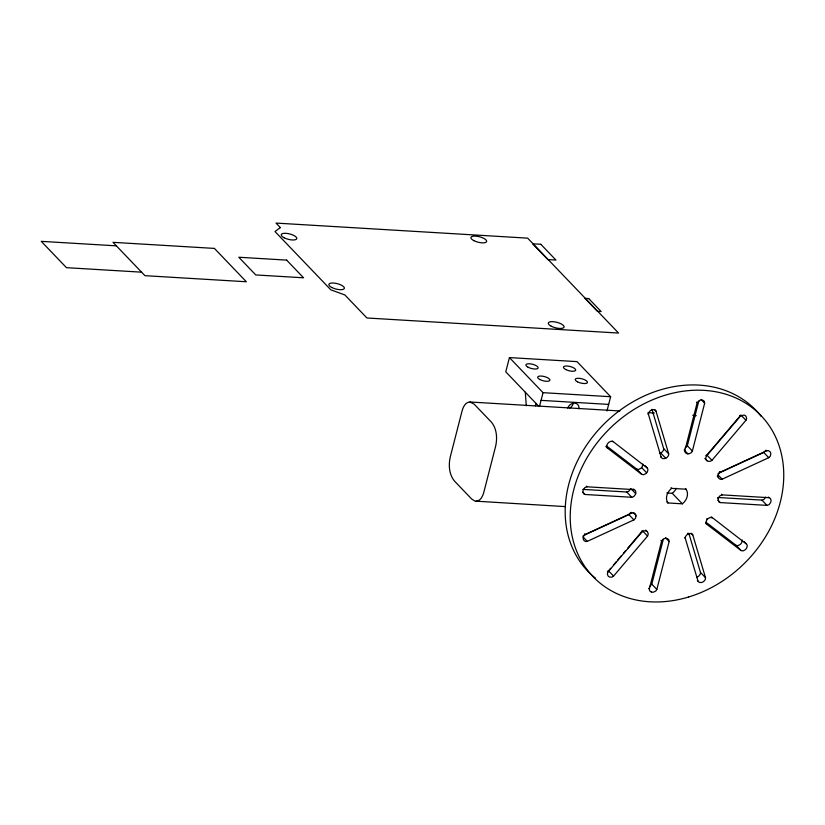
<?xml version="1.0" encoding="UTF-8"?>
<svg xmlns="http://www.w3.org/2000/svg" width="825" height="825" viewBox="0 0 825 825"><rect width="100%" height="100%" fill="white"/><g stroke="black" fill="none" stroke-linecap="round" stroke-linejoin="round"><path stroke-width="1.24" d="M651.317 591.999A5.352 4.383 -43.8 0 0 653.751 592.051L655.803 591.02L656.844 589.421L669.127 541.582L668.766 539.643L667.136 538.55A5.311 4.352 -43.8 0 0 664.692 538.498L662.64 539.529L661.609 541.128L649.327 588.967L649.688 590.896L651.317 591.999M684.853 450.594L685.214 452.523L686.843 453.626A5.311 4.352 -43.8 0 0 689.277 453.678L691.34 452.636L692.371 451.038L704.653 403.208L704.292 401.27L702.663 400.166A5.352 4.383 -43.8 0 0 700.229 400.115L697.228 402.487L684.853 450.594L684.224 449.934M606.983 410.974L610.634 396.722L577.026 361.628L509.427 357.586L505.766 371.827L538.539 406.044M535.394 405.848L536.023 403.415M539.663 405.828L543.036 392.669L509.427 357.586M649.811 586.389L651.802 584.152L663.31 539.313M684.987 448.181L687.328 445.778L698.837 400.929M630.609 512.645L628.856 514.604L583.203 535.652M718.688 497.506L720.143 495.639L722.205 494.887L768.941 497.692L770.385 498.413L771.035 500.28A5.352 4.383 -43.8 0 1 770.488 502.755L769.034 504.632L766.972 505.374L720.235 502.58L718.802 501.858L718.142 499.991A5.311 4.352 -43.8 0 1 718.678 497.537M765.311 450.811L763.702 452.43L718.059 473.478M646.934 531.465A5.311 4.352 -43.8 0 0 645.769 530.867L643.665 530.826L642.046 531.847L608.046 571.88L607.324 573.932L608.004 575.819A5.352 4.383 -43.8 0 0 609.84 577.098L611.944 577.139L613.563 576.108L647.563 536.085L648.285 534.033L647.604 532.146A5.373 4.393 -43.8 0 0 646.934 531.465L645.676 530.155M706.417 456.091L705.695 458.143L706.365 460.03A5.311 4.352 -43.8 0 0 708.211 461.309L710.315 461.35L711.934 460.319L745.934 420.296L746.656 418.244L745.975 416.357A5.352 4.383 -43.8 0 0 744.14 415.078L740.623 415.852L706.417 456.091L705.788 455.431M610.644 568.342L608.52 570.848L613.563 576.108M613.48 565.012L616.316 561.67M617.729 560.01L621.266 555.833M623.401 553.338L625.525 550.832M627.65 548.336L642.52 530.826L647.563 536.085M706.685 455.276L740.891 415.037M608.087 571.271L607.54 571.622M635.951 516.058A5.311 4.352 -43.8 0 0 635.209 513.913L633.61 512.81L631.847 512.985L585.234 534.476L583.626 536.095L583.172 538.271A5.352 4.383 -43.8 0 0 583.925 540.437L585.513 541.54L587.276 541.365L633.899 519.874L635.498 518.255L635.951 516.079M718.028 476.118A5.311 4.352 -43.8 0 0 718.771 478.263L720.369 479.356L722.133 479.191L768.745 457.689L770.354 456.081L770.808 453.905A5.352 4.383 -43.8 0 0 770.055 451.739L768.467 450.636L766.703 450.811L720.081 472.302L718.482 473.921L718.028 476.087M693.495 415.748L696.248 415.625M619.802 410.963L470.002 401.992C465.321 402.064 463.073 407.199 462.041 411.077L450.233 457.071C448.449 465.094 449.058 474.519 454.472 481.068L471.694 499.043L474.983 501.115L565.517 506.612M475.901 501.249C480.573 501.177 482.821 496.042 483.852 492.164L495.66 446.17C497.444 438.147 496.846 428.722 491.432 422.173L474.21 404.198L470.002 401.992M587.008 486.791L584.946 487.544L583.481 489.411A5.352 4.383 -43.8 0 0 582.945 491.896L583.595 493.762L585.028 494.484L631.775 497.279L633.827 496.537L635.291 494.66A5.311 4.352 -43.8 0 0 635.838 492.185L635.363 490.566L634.002 489.627L587.008 486.791L586.379 486.142M582.914 489.39L626.99 492.02L628.794 491.267L630.248 489.4A5.373 4.393 -43.8 0 0 630.537 488.699M718.111 497.485L762.197 500.115L763.991 499.362L765.456 497.496A5.352 4.383 -43.8 0 0 765.61 497.145M116.366 245.85L41.25 241.343L66.464 267.671L141.57 272.168M543.036 392.669L610.634 396.722M541.066 400.362L608.664 404.405M647.965 412.644L654.369 413.026M692.773 415.326L695.341 415.48M671.003 487.688L671.632 488.348L686.091 489.215A11.447 9.374 -43.8 0 1 682.347 503.827L667.879 502.961L666.94 501.971M666.837 492.968L672.262 493.298L682.347 503.827M612.893 441.602L610.933 441.282L608.85 442.344A5.352 4.383 -43.8 0 0 607.159 444.469L606.695 446.603L607.427 448.037L641.757 474.375L643.727 474.695L645.81 473.622A5.311 4.352 -43.8 0 0 647.501 471.508L647.955 469.363L647.223 467.94L612.263 440.942M712.212 517.801L710.253 517.481L708.17 518.543A5.373 4.393 -43.8 0 0 707.334 519.368A5.311 4.352 -43.8 0 0 706.478 520.668L706.025 522.803L706.757 524.236L741.087 550.574L743.047 550.894L745.13 549.821A5.352 4.383 -43.8 0 0 746.821 547.707L747.285 545.562L746.553 544.139L711.274 516.811M606.674 446.067L636.921 469.25L638.684 469.425L640.767 468.363A5.311 4.352 -43.8 0 0 642.458 466.238L642.912 464.104M706.004 522.266L736.251 545.449L738.004 545.624L740.087 544.562A5.352 4.383 -43.8 0 0 741.778 542.438L742.191 539.993M741.211 415.357L745.934 420.296M739.788 415.408L740.417 416.058M766.074 450.151L766.703 450.811M763.702 452.43L768.745 457.689M701.188 399.589L704.653 403.208M696.506 402.095L697.135 402.755M768.312 497.032L768.941 497.692M761.929 500.115L766.972 505.374M706.891 455.06L711.934 460.319M719.452 471.642L720.081 472.302M704.839 458.401L705.468 459.061M705.788 459.391L707.046 460.711M718.039 474.911L722.133 479.191M654.689 409.685L655.958 411.005L668.683 453.832L668.508 455.575L667.054 457.411A5.311 4.352 -43.8 0 1 665.734 458.236A5.373 4.393 -43.8 0 1 664.672 458.607L662.537 458.587L661.196 457.287L648.46 414.459L648.636 412.717L650.09 410.881A5.352 4.383 -43.8 0 1 652.472 409.685L654.617 409.705L655.958 411.005M717.245 476.097L718.193 477.087M687.328 445.778L692.371 451.038M684.379 450.182L687.844 453.802M647.831 413.799L648.46 414.459M721.576 494.237L722.205 494.887M717.667 497.898L718.297 498.558M718.028 500.28L720.235 502.58M651.977 409.313L663.64 448.563L668.683 453.832M660.691 452.966L665.734 458.236M744.026 541.509L744.655 542.169M744.975 542.499L746.553 544.139M660.567 456.627L661.196 457.287M685.462 488.555L686.091 489.215M736.044 545.304L741.087 550.574M706.705 518.708L707.334 519.368M705.808 523.246L706.757 524.236M645.026 465.64L645.655 466.3M645.965 466.62L647.223 467.94M641.602 467.538L646.645 472.808M636.725 469.105L641.757 474.375M691.206 533.249L692.783 534.889L705.519 577.717L705.344 579.459L703.89 581.295A5.352 4.383 -43.8 0 1 701.508 582.491L699.363 582.471L698.022 581.171L685.297 538.343L685.472 536.601L686.916 534.765A5.311 4.352 -43.8 0 1 689.277 533.579L691.443 533.589L692.783 534.889M605.849 446.387L607.427 448.037M687.617 533.28L688.246 533.94M684.667 537.683L685.297 538.343M633.115 488.936L633.744 489.596M630.95 488.678L635.673 493.608M626.732 492.02L631.775 497.279M688.803 533.197L700.477 572.447L705.519 577.717M665.507 537.714L669.127 541.582M660.98 540.478L661.609 541.128M633.579 512.779L635.786 515.089M697.393 580.511L698.022 581.171M631.218 512.325L631.847 512.985M628.856 514.604L633.899 519.874M641.417 531.197L642.046 531.847M582.832 492.185L585.028 494.484M651.802 584.152L656.844 589.421M648.697 588.308L649.327 588.967M584.605 533.827L585.234 534.476M582.863 536.755L587.276 541.365M607.417 571.22L608.046 571.88M700.477 572.447L700.301 574.2L698.847 576.036A5.352 4.383 -43.8 0 1 696.826 577.118M663.64 448.563L663.465 450.316L662.011 452.141A5.311 4.352 -43.8 0 1 659.66 453.327M525.308 392.226L526.278 405.787M595.506 578.253A116.356 95.267 -43.8 0 1 605.086 422.957A116.356 95.267 -43.8 0 1 761.258 416.46M667.879 502.961A11.447 9.374 -43.8 0 1 671.632 488.348M676.314 488.266A11.447 9.374 -43.8 0 1 672.262 493.298M567.703 408.097A6.342 5.197 -43.8 0 1 574.664 403.177A6.342 5.197 -43.8 0 1 578.923 408.767M573.365 402.961A6.342 5.197 -43.8 0 1 569.467 408.158M280.345 227.597L274.993 231.536L330.856 289.843L344.86 294.948L366.929 317.986L618.554 333.052L527.649 238.147L276.024 223.08L280.345 227.597M540.818 244.282L532.672 243.798L547.79 259.576L555.937 260.061L540.818 244.282M214.407 248.407L113.004 242.333L144.932 275.674L246.335 281.748L214.407 248.407M286.636 260.112L238.796 257.245L255.74 274.931L303.569 277.798L286.636 260.112M588.72 298.578L584.977 298.351L597.403 311.314L601.147 311.541L588.72 298.578M688.535 597.022A116.356 95.267 -43.8 0 0 763.156 417.924A116.356 95.267 -43.8 0 0 579.284 473.313A116.356 95.267 -43.8 0 0 688.535 597.022M539.88 379.541A6.342 2.207 14.4 0 0 549.873 380.387A6.342 2.207 14.4 0 0 541.571 376.056A6.342 2.207 14.4 0 0 539.88 379.541M528.124 367.269A6.342 2.207 14.4 0 0 538.106 368.105A6.342 2.207 14.4 0 0 529.805 363.773A6.342 2.207 14.4 0 0 528.124 367.269M565.672 369.517A6.342 2.207 14.4 0 0 575.664 370.353A6.342 2.207 14.4 0 0 567.363 366.022A6.342 2.207 14.4 0 0 565.672 369.517M577.438 381.8A6.342 2.207 14.4 0 0 587.421 382.635A6.342 2.207 14.4 0 0 579.129 378.304A6.342 2.207 14.4 0 0 577.438 381.8M473.798 240.611A8.116 2.815 14.4 0 0 486.575 241.694A8.116 2.815 14.4 0 0 475.994 236.146A8.116 2.815 14.4 0 0 473.798 240.611M551.162 326.174A8.147 2.826 14.4 0 0 564.022 327.288A8.147 2.826 14.4 0 0 553.431 321.709A8.147 2.826 14.4 0 0 551.162 326.174M284.109 237.765A8.023 2.784 14.4 0 0 296.732 238.827A8.023 2.784 14.4 0 0 286.234 233.341A8.023 2.784 14.4 0 0 284.109 237.765M331.712 287.471A8.013 2.784 14.4 0 0 344.314 288.523A8.013 2.784 14.4 0 0 333.836 283.058A8.013 2.784 14.4 0 0 331.712 287.471"/></g></svg>
